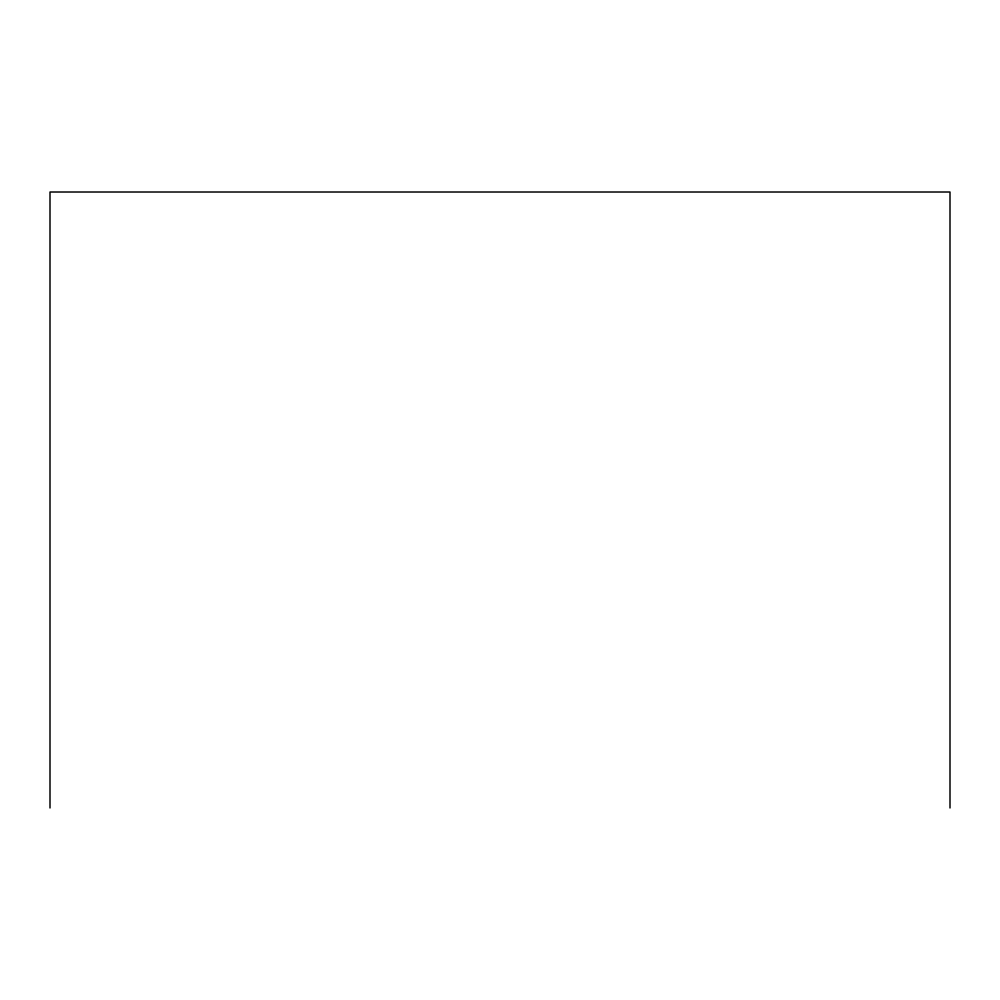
<?xml version="1.0" encoding="UTF-8"?>
<svg xmlns="http://www.w3.org/2000/svg" width="1000" height="1000" viewBox="0 0 1000 1000"><rect width="100%" height="100%" fill="white"/><g stroke="black" fill="none" stroke-linecap="round" stroke-linejoin="round"><path stroke-width="1.5" d="M950 807.987L950 192.013L50 192.013L50 807.987"/></g></svg>
